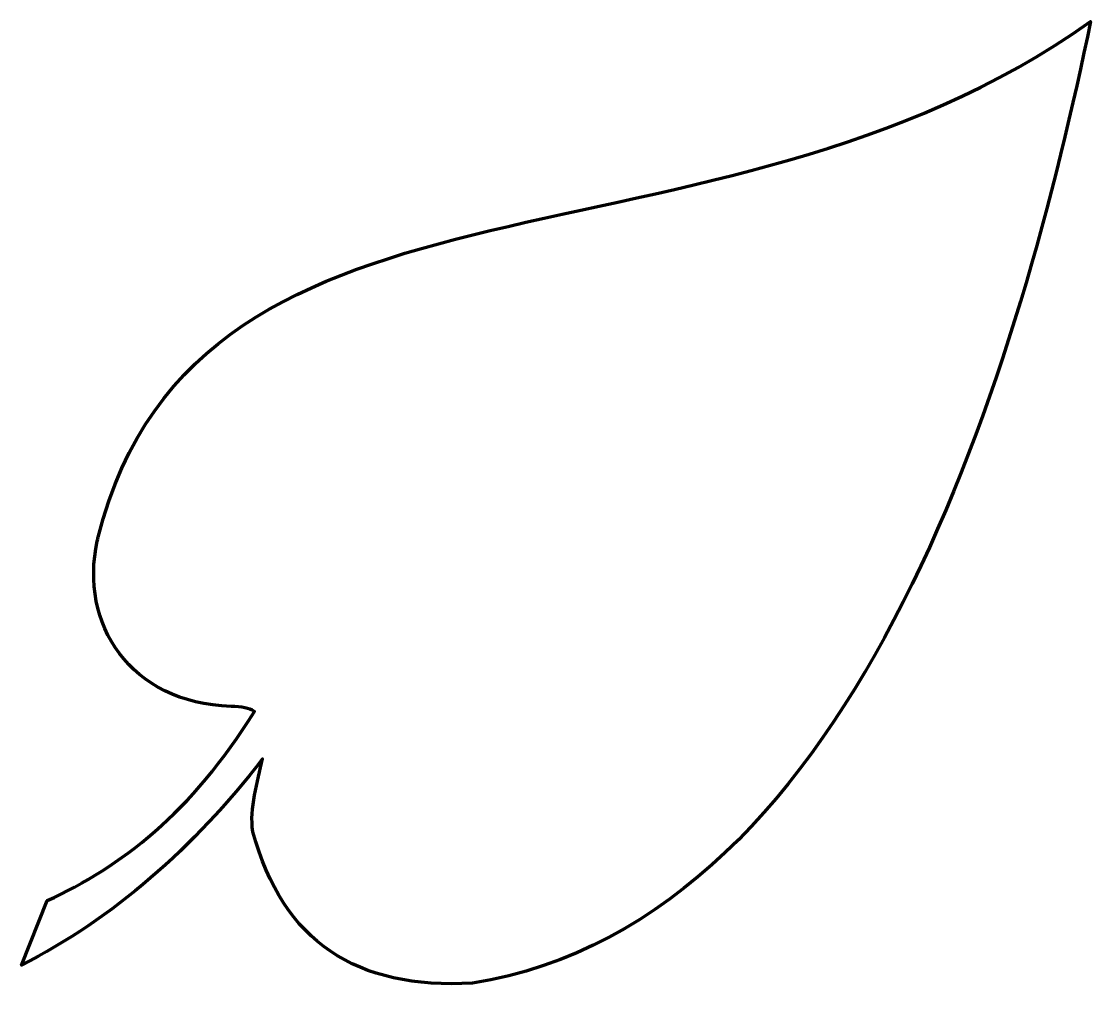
# Model space of a CAD drawing. Header units: centimetres. Extents: x -12.3 to 12.3, y -11.3 to 11.
import ezdxf

# ---------------------------------------------------------------- set-up
doc = ezdxf.new("R2010")
doc.units = ezdxf.units.CM
doc.header["$MEASUREMENT"] = 0
doc.layers.add('Layer 1', color=7, linetype='Continuous')

msp = doc.modelspace()

# ---------------------------------------------------------------- linework, layer by layer
at = {"layer": 'Layer 1', "color": 54, "lineweight": 140}
msp.add_open_spline([(-10.54144, -0.93243), (-10.95908, -2.82618), (-9.79841, -4.6613), (-7.46047, -4.74024), (-7.46047, -4.74024), (-7.22157, -4.74158), (-7.04806, -4.7814), (-6.92538, -4.8518), (-6.92538, -4.8518), (-8.37289, -7.18916), (-9.99784, -8.43067), (-11.69697, -9.2071), (-11.69697, -9.2071), (-11.69697, -9.2071), (-12.28854, -10.69202), (-12.28854, -10.69202), (-12.28854, -10.69202), (-10.17118, -9.61272), (-8.33545, -8.00251), (-6.73692, -5.94567), (-6.73692, -5.94567), (-6.84959, -6.46937), (-7.04228, -7.08463), (-6.96279, -7.6211), (-6.96279, -7.6211), (-6.26248, -10.16294), (-4.57938, -11.25342), (-1.90359, -11.10582), (-1.90359, -11.10582), (7.13096, -9.65616), (10.74369, 3.45546), (12.31892, 11.02222), (12.31892, 11.02222), (3.59075, 4.79329), (-8.18091, 8.37412), (-10.52035, -0.84225), (-10.52035, -0.84225), (-10.52778, -0.87233), (-10.5348, -0.90237), (-10.54143, -0.93243), (-10.54143, -0.93243), (-10.54143, -0.93243), (-10.54144, -0.93243), (-10.54144, -0.93243)], degree=3, knots=[0, 0, 0, 0, 0.08333333, 0.08333333, 0.08333333, 0.08333333, 0.16666667, 0.16666667, 0.16666667, 0.16666667, 0.25, 0.25, 0.25, 0.25, 0.33333333, 0.33333333, 0.33333333, 0.33333333, 0.41666667, 0.41666667, 0.41666667, 0.41666667, 0.5, 0.5, 0.5, 0.5, 0.58333333, 0.58333333, 0.58333333, 0.58333333, 0.66666667, 0.66666667, 0.66666667, 0.66666667, 0.75, 0.75, 0.75, 0.75, 0.83333333, 0.83333333, 0.83333333, 0.83333333, 1, 1, 1, 1], dxfattribs=at)

doc.saveas('drawing.dxf')
